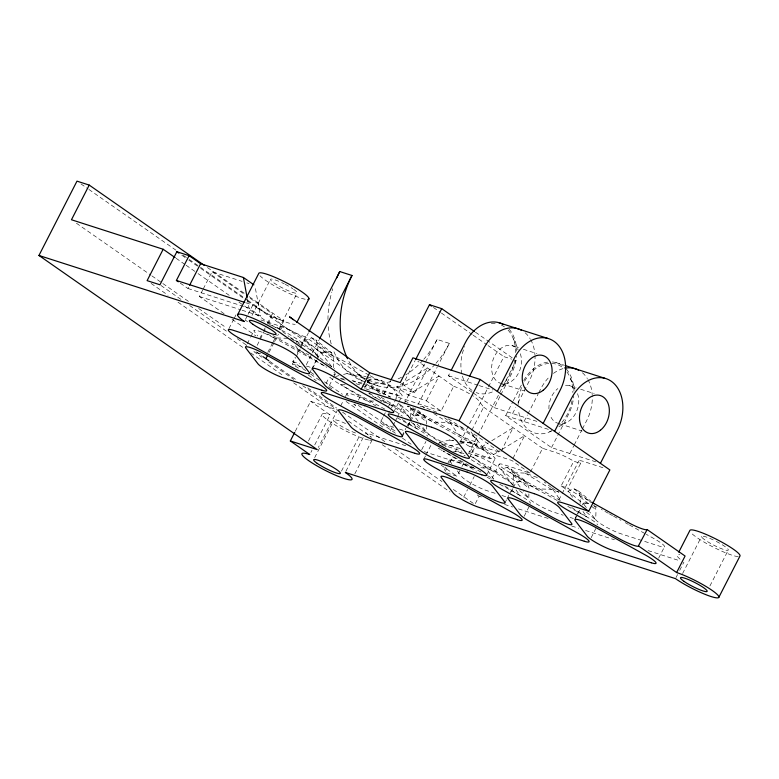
<?xml version="1.0" encoding="UTF-8"?>
<svg xmlns="http://www.w3.org/2000/svg" width="779" height="779" viewBox="0 0 779 779"><rect width="100%" height="100%" fill="white"/><g stroke="black" fill="none" stroke-linecap="round" stroke-linejoin="round"><path stroke-width="0.58" stroke-dasharray="3.9 2.92" d="M260.907 319.955L280.236 326.167A17.119 2.561 27.1 0 1 305.572 340.219L311.571 337.794L315.807 339.78L317.881 346.003L317.598 355.867A17.119 2.561 27.1 0 1 317.335 357.22M333.354 367.688L333.607 358.915L331.533 352.702L315.807 339.78M410.144 406.959L410.835 409.033L410.552 418.907L398.527 403.249L414.243 416.161L418.255 421.381M426.464 425.237L426.269 431.819A17.119 2.561 27.1 0 0 451.606 445.861L461.84 449.152M426.493 424.146L426.551 421.955L424.487 415.733L415.236 408.138M513.429 486.008A17.119 2.561 27.1 0 0 513.059 485.327L513.342 475.463L511.267 469.24L507.032 467.254L501.033 469.669A17.119 2.561 27.1 0 0 475.696 455.627L468.87 453.436M528.902 493.857L528.775 498.239A17.119 2.561 27.1 0 0 554.112 512.29L563.207 515.211M580.102 503.575L580.287 496.992L578.213 490.78L573.977 488.784L567.979 491.208A17.119 2.561 27.1 0 0 562.263 486.719L561.094 485.999L573.772 461.226L580.608 463.427L567.93 488.199L568.582 488.754A17.119 2.561 27.1 0 0 576.947 494.09L590.667 501.695M594.63 505.766L596.013 509.914L595.721 519.778A17.119 2.561 27.1 0 0 621.058 533.819L659.716 546.254A17.119 2.561 27.1 0 0 653.698 538.425L646.307 534.336M180.251 283.128L187.934 288.493L189.044 286.341M224.109 313.723L199.385 296.487L202.696 290.022M203.251 288.941L212.063 271.705L242.142 281.385M228.929 328.621L233.69 319.332M234.216 318.299L236.855 313.139M245.424 319.478L247.537 315.349M248.073 314.317L252.824 305.027A28.141 4.207 27.1 0 0 295.212 324.259M252.026 315.407L270.449 279.408M245.609 346.976L246.661 344.912M247.186 343.88L250.361 337.687M250.887 336.655L254.061 330.462M259.689 338.553L263 332.097M263.555 331.017L265.211 327.784M267.411 323.48L272.368 313.781L248.647 297.227M257.148 345.35L265.746 328.534M267.898 324.327L271.667 316.965L283.897 320.899L279.593 329.313M278.814 328.894L297.237 292.904M267.762 352.429L272.601 342.974M273.137 341.923L276.36 335.613M269.144 352.283L274.052 342.692M274.598 341.621L278.415 334.162M280.596 329.906L282.777 325.641M305.757 370.687L292.777 361.641L294.988 357.327M297.188 353.023L300.499 346.558M301.045 345.487L305.456 336.869L365.332 378.643M298.396 368.204L292.437 364.046L295.738 357.59M296.283 356.509L300.139 348.982M300.694 347.911L308.396 332.857M306.313 364.747L311.814 353.997M312.369 352.916L318.971 340.014M309.429 373.521L311.016 370.424M311.542 369.392L316.303 360.102M312.554 368.506L316.78 360.249M317.306 359.216L321.006 351.991M295.27 431.323L310.617 401.321L337.521 409.978L318.329 447.477M326.109 383.395L329.283 377.202M329.274 385.683L332.974 378.458M333.5 377.425L335.087 374.329M308.445 441.031L322.146 414.243M310.899 452.404L311.989 450.262M314.735 444.906L330.082 414.905L310.617 401.321M340.676 405.878L343.315 400.718M345.428 396.589L347.006 393.492M314.677 457.643L333.87 420.144M358.408 400.114L361.164 394.729M364.475 388.273L368.331 380.727L372.002 385.508A17.119 2.561 27.1 0 0 390.357 396.784M341.475 471.129L359.567 435.782M383.541 394.476L390.737 380.415M345.866 471.363L364.504 434.935M395.44 433.26L380.21 422.656L382.976 417.271M383.521 416.2L385.732 411.887M388.487 406.502L391.243 401.117M354.834 473.817L372.381 439.541M395.771 398.4L415.139 360.55M391.467 408.03L396.754 397.709M393.58 412.383L398.332 403.094M398.867 402.061L402.032 395.868M390.328 430.875L392.528 426.58M393.083 425.5L394.729 422.276M395.284 421.196L396.93 417.972M397.485 416.901L403.532 405.07M404.087 403.989L425.003 363.121M425.548 362.05L437.107 339.459L449.337 343.393L437.779 365.984M396.569 386.929L414.915 392.83L427.593 368.058L396.569 386.929L408.03 394.914L426.366 400.815L441.041 411.059L453.719 386.287L417.807 361.232M402.003 435.889L405.859 428.362M406.404 427.281L409.16 421.906M409.705 420.835L415.762 409.004M417.963 404.7L437.223 367.055M402.383 436.561L403.97 433.465M408.196 425.207L409.783 422.111M408.147 426.376L410.26 422.247M410.786 421.215L413.961 415.022M426.366 400.815L439.044 376.043L408.03 394.914M472.337 392.373L448.431 375.702L450.067 372.508M421.702 449.746L425.928 441.489M423.864 459.113L425.451 456.017M425.977 454.985L431.264 444.663M466.777 381.603L468.958 377.338M444.234 470.234L445.822 467.137M447.935 463.008L449.522 459.912M446.961 467.936L444.751 472.259L456.971 476.193L459.737 470.789M449.726 462.531L453.047 456.056M455.257 451.732L458.023 446.328M460.233 442.005L487.878 387.981M488.433 386.9L503.916 356.646L511.696 359.148M409.832 406.219L407.495 406.132L458.169 434.224A17.119 2.561 27.1 0 0 477.498 440.437L470.954 431.926L483.632 407.154L478.15 400.007A17.119 2.561 27.1 0 0 472.434 395.528M461.957 466.465L464.167 462.151M468.588 453.505L477.43 436.211M477.985 435.13L516.136 360.58L512.806 359.508M473.33 393.074L494.246 407.66L500.245 395.936M500.79 394.875L511.151 374.631A37.528 27.362 -72.2 0 0 516.535 355.974M469.328 458.091L477.78 441.576M463.7 497.109L467.575 489.533M469.795 485.21L474.226 476.553M595.886 461.879L551.503 447.604L505.698 415.645L512.786 401.798M513.332 400.727L522.602 382.616M512.582 413.561L515.854 407.164M518.035 402.899L529.486 380.522A37.528 27.362 -72.2 0 0 535.017 355.935M486.534 475.414L494.986 458.899M500.994 451.421L513.127 427.729L489.348 442.199M481.422 496.973L479.104 496.233L474.878 504.49L452.979 489.212M491.87 478.579L499.261 464.128M524.033 421.546L527.305 415.158M527.85 414.087L538.211 393.843M538.756 392.782L540.938 388.517A37.528 27.362 -72.2 0 1 549.964 376.306M513.001 458.334L524.579 435.714L500.8 450.184M504.899 502.981L506.477 499.884M507.012 498.852L509.115 494.723M509.651 493.691L512.29 488.53M511.18 491.773L512.767 488.676M513.293 487.644L516.467 481.451M557.199 500.507L536.079 488.803L510.002 472.561A17.119 2.561 27.1 0 1 503.994 464.732L529.934 473.077L542.612 448.305L555.32 452.385A17.119 2.561 27.1 0 1 572.682 460.555L573.772 461.226M551.503 447.604L568.407 414.574A37.528 27.362 -72.2 0 0 573.792 395.917M524.209 516.175L528.96 506.886M569.848 453.505L573.665 446.046M574.211 444.984L581.845 430.066M582.39 428.995L586.753 420.475A37.528 27.362 -72.2 0 0 592.274 395.888M558.835 500.06L561.552 494.772M562.087 493.711L578.885 460.886M575.009 518.327L576.071 516.263M576.596 515.231L579.235 510.07M574.96 519.496L579.712 510.206M582.351 505.045L583.413 502.981M591.154 537.705L595.906 528.415M658.625 558.212L664.438 546.858M675.987 577.599L677.574 574.503M679.687 570.374L683.913 562.117M682.579 573.548L701.538 536.497M709.912 585.983L728.326 549.984M529.934 473.077L511.9 460.496L493.555 454.595L482.104 446.601L488.306 442.823M493.555 454.595L499.758 450.817M501.598 386.764L508.814 382.742M549.584 431.887L551.639 430.738M558.855 426.717L566.07 422.685M331.533 352.702L327.297 350.706L321.289 353.13L305.572 340.219L317.598 355.867L328.689 364.991M424.487 415.733L420.251 413.746L414.243 416.161A17.119 2.561 27.1 0 1 433.572 422.384L484.246 450.466A17.119 2.561 27.1 0 1 490.254 458.295L475.696 455.627L469.649 446.523L460.593 441.157L458.354 440.924M513.342 475.463L529.068 488.375L526.994 482.152L522.758 480.166L516.75 482.591L501.033 469.669L513.059 485.327M592.877 503.195L589.703 501.705L583.695 504.12L567.979 491.208L573.987 499.037M335.652 376.481L339.021 375.614M343.51 374.456L346.869 373.579L358.087 374.728L366.13 376.744M362.021 381.963L358.652 382.83L352.916 381.389M367.63 380.512C379.529 377.221 392.538 383.911 397.309 395.265L373.19 389.208L355 383.356M439.288 442.618L449.376 440.008L453.865 440.466M459.454 443.835L451.606 445.861L438.168 443.397M460.574 443.543C472.483 440.252 485.492 446.951 490.254 458.295L466.387 450.613M287.694 338.31L273.672 337.813A17.119 2.561 27.1 0 0 254.343 331.591L257.693 335.944M345.224 384.768L340.55 384.602A17.119 2.561 27.1 0 1 329.721 376.627M373.638 401.088L366.627 400.844A17.119 2.561 27.1 0 0 347.298 394.632L349.304 397.241M420.348 406.589L422.685 406.667L439.064 413.172M444.566 417.748L449.259 421.4L458.169 434.224L484.246 450.466C474.762 431.946 454.42 420.202 433.572 422.384L407.495 406.132M453.573 451.392L458.247 451.557L464.878 453.982M473.807 467.429L469.133 467.273A17.119 2.561 27.1 0 0 449.804 461.051L451.81 463.661M480.818 467.682C492.883 468.666 504.441 475.453 512.27 484.509M537.354 477.537L525.192 473.096L510.002 472.561L560.676 500.644L551.775 487.82L544.258 481.987M559.01 492.162L551.269 489.339L536.079 488.803A17.119 2.561 27.1 0 0 516.75 482.591L520.761 487.81M460.593 441.157L475.161 443.826M449.376 440.008L453.855 440.826M459.464 441.859L463.943 442.676M469.649 446.523L484.207 449.191M367.279 377.036L382.207 380.785M346.869 373.579L370.989 379.646M368.292 380.395L391.262 386.16M340.277 378.214L343.724 379.081M512.046 345.623L518.833 347.814M523.371 349.265L536.955 353.637M555.904 362.556L563.928 365.137M569.303 385.576L576.1 387.757M580.628 389.218L594.211 393.59M246.768 282.874L249.076 283.614M502.26 383.833L524.9 391.116M245.872 302.797L252.824 305.027M187.934 288.493L249.076 308.163L260.527 316.147L255.084 286.653M448.431 375.702L478.102 385.245M479.231 385.605L492.815 389.977M199.385 296.487L240.915 309.838M242.074 310.217L260.527 316.147M305.456 336.869L304.385 336.518A17.119 2.561 27.1 0 1 279.048 322.477L272.368 313.781M559.517 423.786L582.156 431.069M494.246 407.66L538.63 421.936M505.698 415.645L550.081 429.92M367.445 382.46L378.565 386.033M292.777 361.641L299.623 363.842M306.468 366.042L311.035 367.513M362.069 383.93L358.652 382.83A17.119 2.561 27.1 0 1 351.68 380.055M363.199 384.29L397.309 395.265A17.119 2.561 27.1 0 0 391.292 387.436L370.181 375.731M341.358 378.964L345.905 380.425M260.585 353.802L253.915 351.65L261.88 357.21M292.437 364.046L304.667 367.97M602.936 467.702L583.617 461.489A17.119 2.561 27.1 0 0 580.004 462.911L580.608 463.427M482.104 446.601L500.449 452.502L470.954 431.926M393.755 427.252L380.21 422.656M399.442 429.083L403.989 430.544M441.596 444.653L462.054 451.236M561.094 485.999L567.93 488.199M405.781 445.715L365.604 432.793A28.141 4.207 27.1 0 1 371.145 437.301M424.146 451.625L474.654 467.867M495.132 493.311L487.167 490.751A17.119 2.561 27.1 0 1 461.83 476.709L457.156 470.623M501.949 495.502L506.496 496.973M570.033 517.402L573.441 518.502M504.558 504.422L512.66 507.022M518.444 508.882L548.533 518.561M571.679 526.01L578.622 528.24M585.555 530.47L614.485 539.779M648.04 550.578L680.447 560.997M453.719 386.287L454.907 386.696A17.119 2.561 27.1 0 1 470.165 394.135M441.041 411.059L401.477 398.303A17.119 2.561 27.1 0 0 397.047 398.838M269.417 324.522C287.11 332.146 305.358 342.497 318.183 357.025M294.394 340.365L303.235 343.597M365.692 388.77L370.113 390.386M410.445 419.073C400.718 404.486 381.564 403.98 368.779 393.259M470.409 455.997L498.696 473.057M404.525 400.825L408.761 402.821M369.119 375.147L340.618 359.343A17.119 2.561 27.1 0 0 321.289 353.13L331.981 367.045M608.302 513.264L603.024 510.342A17.119 2.561 27.1 0 0 601.3 509.398M609.363 513.848L612.528 515.601M613.579 516.195L620.97 520.284M625.196 522.631L628.361 524.384M629.422 524.968L645.255 533.742M272.932 335.613L298.269 349.654L324.346 365.896A17.119 2.561 27.1 0 1 326.82 367.318M324.346 365.896L267.655 334.064M567.755 506.36L586.753 516.896A17.119 2.561 27.1 0 1 597.581 524.861M384.884 409.179L340.55 384.602L376.13 406.112M397.241 417.817L417.301 428.937A17.119 2.561 27.1 0 1 427.749 436.221M481.062 472.093L443.056 451.022L476.524 471.363M487.401 475.599L493.73 479.114L484.83 466.29L472.619 456.806M487.079 477.215L490.244 478.968M499.748 484.236L519.807 495.356A17.119 2.561 27.1 0 1 530.635 503.331M358.087 374.728L365.127 378.906M448.091 418.79L463.135 428.168M449.259 421.4L475.336 437.642M422.685 406.667L424.691 407.914M433.718 413.542L448.762 422.919M551.775 487.82L558.796 492.192M525.192 473.096L551.269 489.339M571.708 507.519L586.753 516.896L581.962 509.992M290.372 337.453L315.446 353.072M381.145 397.261L396.19 406.628M377.62 396.219L382.314 399.861L408.391 416.113M484.83 466.29L510.907 482.532M458.247 451.557L465.267 455.929M471.285 459.678L484.324 467.809M402.256 419.56L417.301 428.937L413.191 423.016M504.763 485.989L519.807 495.356L515.698 489.436M475.443 332.185L514.15 359.197M433.445 307.481L440.388 312.33M441.381 313.022L472.152 334.493M473.145 335.184L487.041 344.873M488.034 345.564L503.916 356.646M483.632 407.154L542.612 448.305M402.198 383.959L414.915 392.83M207.409 267.538L244.168 293.186M249.134 296.643L283.897 320.899M212.063 271.705L244.694 294.472M80.958 183.912L87.91 188.761M88.903 189.463L176.307 250.439M183.26 255.288L188.236 258.755M189.229 259.446L246.836 299.642M247.829 300.334L271.667 316.965M181.799 255.191L187.739 259.339M188.732 260.03L199.619 267.625M200.612 268.317L246.154 300.09M247.138 300.772L365.127 383.093M366.12 383.784L381.992 394.865M176.122 258.297L185.09 264.558M186.093 265.249L197.058 272.903M198.051 273.595L229.941 295.845M238.91 302.106L277.782 329.225M290.733 338.261L296.711 342.429M297.714 343.13L301.697 345.905M328.602 364.679L334.59 368.857M369.47 393.191L381.428 401.536M395.381 411.263L402.353 416.132M411.322 422.393L446.201 446.727M310.626 372.128L315.592 375.595M324.531 381.837L342.409 394.31M358.301 405.392L397.037 432.423M232.015 319.244L255.736 335.798M310.743 374.173L319.721 380.434M328.709 386.705L332.701 389.49M353.656 404.106L355.652 405.499L354.484 403.98M402.392 438.11L412.315 445.033M441.099 465.112L456.971 476.193M308.328 375.127L316.274 380.678M346.071 401.467L384.807 428.489M477.137 494.86L479.104 496.233M76.43 223.222L150.922 275.201M151.915 275.893L161.847 282.826M162.84 283.517L190.66 302.914M198.606 308.465L226.416 327.862M160.941 285.465L181.731 299.964M189.648 305.495L228.257 332.429M237.167 338.641L247.07 345.555M255.979 351.767L261.919 355.906M269.855 361.446L297.724 380.892M307.676 387.835L336.538 407.972M342.507 412.14L385.303 441.995M395.255 448.938L442.034 481.578M268.843 362.069L293.732 379.422M302.68 385.673L336.518 409.287M151.097 283.42L168.04 295.241M178.002 302.194L244.781 348.778M250.76 352.955L283.644 375.897M293.615 382.849L338.456 414.136M348.427 421.088L371.349 437.087M382.314 444.731L450.077 492.016M277.158 327.355L289.369 336.83M578.213 490.78L591.164 501.413M573.977 488.784L589.703 501.705M580.287 496.992L590.463 505.357M591.388 506.116L596.013 509.914M586.48 512.183L595.721 519.778L589.713 511.949M511.267 469.24L526.994 482.152M507.032 467.254L522.758 480.166M519.535 490.643L528.775 498.239L523.43 491.286M412.851 407.66L420.251 413.746M410.835 409.033L426.551 421.955M417.018 424.224L426.269 431.819L420.261 423.99M311.571 337.794L327.297 350.706M317.881 346.003L333.607 358.915M586.373 507.596L583.695 504.12A17.119 2.561 27.1 0 1 590.239 504.315M382.314 399.861L384.368 402.821M295.533 345.71L298.269 349.654A17.119 2.561 27.1 0 0 308.708 354.737M367.143 380.103L373.19 389.208A17.119 2.561 27.1 0 1 390.542 397.378M570.569 378.789L575.554 389.422M513.312 338.836L517.792 348.408M247.333 298.717L249.076 308.163M305.183 299.253A28.141 4.207 27.1 0 1 280.829 289.34A28.141 4.207 27.1 0 1 259.962 275.737M738.258 556.596A28.141 4.207 27.1 0 1 714.109 547.54A28.141 4.207 27.1 0 1 691.051 532.826M716.242 541.386A15.015 2.249 27.1 0 1 727.138 550.344A15.015 2.249 27.1 0 1 705.774 540.519A15.015 2.249 27.1 0 1 708.617 537.88M709.669 538.308A15.015 2.249 27.1 0 1 715.375 540.947M293.625 289.301A15.015 2.249 27.1 0 1 291.171 291.901A15.015 2.249 27.1 0 1 271.52 281.015A15.015 2.249 27.1 0 1 280.8 282.193M281.657 282.582A15.015 2.249 27.1 0 1 284.286 283.858M285.153 284.306A15.015 2.249 27.1 0 1 292.787 288.736M371.31 440.223A28.141 4.207 27.1 0 1 369.674 440.174M368.603 439.999A28.141 4.207 27.1 0 1 331.318 422.608A28.141 4.207 27.1 0 1 330.082 414.905M355.536 432.988A15.015 2.249 27.1 0 1 334.668 421.488A15.015 2.249 27.1 0 1 346.83 424.166M437.107 339.459A79.75 58.133 -72.2 0 1 423.795 359.294M422.987 360.21A79.75 58.133 -72.2 0 1 405.693 374.865M401.584 377.192A79.75 58.133 -72.2 0 1 397.456 379.149M390.707 381.554A79.75 58.133 -72.2 0 1 367.464 382.372M365.215 381.788A79.75 58.133 -72.2 0 1 332.993 349.323M331.202 343.919A79.75 58.133 -72.2 0 1 328.183 326.567M327.949 319.517A79.75 58.133 -72.2 0 1 331.796 292.047M332.127 290.879A79.75 58.133 -72.2 0 1 332.789 288.668M449.337 343.393A79.75 58.133 -72.2 0 1 436.026 363.228M435.218 364.144A79.75 58.133 -72.2 0 1 366.714 380.941M364.747 379.636A79.75 58.133 -72.2 0 1 348.583 360.784M520.284 353.724A19.699 14.363 -72.2 0 1 506.214 383.56A19.699 14.363 -72.2 0 1 493.204 359.294A19.699 14.363 -72.2 0 1 518.269 349.966M565.515 385.284A19.699 14.363 -72.2 0 1 574.902 389.13M577.541 393.668A19.699 14.363 -72.2 0 1 569.819 420.436A19.699 14.363 -72.2 0 1 550.149 415.324M548.913 408.887A19.699 14.363 -72.2 0 1 557.871 388.555M525.143 332.799A37.528 27.362 -72.2 0 1 530.1 338.641M530.684 339.634A37.528 27.362 -72.2 0 1 534.949 354.766M582.41 372.742A37.528 27.362 -72.2 0 1 587.356 378.584M587.95 379.577A37.528 27.362 -72.2 0 1 592.206 394.719M553.441 373.394A37.528 27.362 -72.2 0 1 563.85 368.428M509.115 329.166A37.528 27.362 -72.2 0 1 516.701 351.212M501.472 325.174A36.058 26.282 -72.2 0 1 504.48 326.907M508.064 330.062A36.058 26.282 -72.2 0 1 515.591 352.644M514.792 360.687A36.058 26.282 -72.2 0 1 502.358 384.972M492.318 391.944A36.058 26.282 -72.2 0 1 476.076 392.567M472.006 390.386A36.058 26.282 -72.2 0 1 462.113 375.069M461.83 373.881A36.058 26.282 -72.2 0 1 464.751 346.47M491.306 323.489A36.058 26.282 -72.2 0 1 497.119 323.762M552.36 361.962A37.528 27.362 -72.2 0 1 565.632 368.311M566.372 369.119A37.528 27.362 -72.2 0 1 573.967 391.165M523.751 380.503A37.528 27.362 -72.2 0 1 548.689 362.001M524.608 381.213A36.058 26.282 -72.2 0 1 563.597 368.311M566.888 371.914A36.058 26.282 -72.2 0 1 572.847 392.597M572.049 400.63A36.058 26.282 -72.2 0 1 559.614 424.925M551.581 430.933A36.058 26.282 -72.2 0 1 518.463 410.182M518.162 404.593A36.058 26.282 -72.2 0 1 522.018 386.423M247.595 321.561A17.119 2.561 27.1 0 1 245.122 320.15M333.967 372.304A17.119 2.561 27.1 0 1 333.548 374.514M593.413 505.6A17.119 2.561 27.1 0 1 597.756 507.596M442.209 450.554A17.119 2.561 27.1 0 1 440.583 449.61M439.804 449.142A17.119 2.561 27.1 0 1 438.324 448.217M680.096 559.215A28.141 4.207 27.1 0 1 679.843 554.736"/><path stroke-width="1.17" d="M294.715 432.394L290.333 440.963L317.238 449.619L38.95 255.463L76.985 181.147L89.215 185.081L204.429 265.464M89.215 185.081L71.464 219.756L163.171 249.261L175.129 257.606M163.171 249.261L147.114 280.644L159.948 284.773L176.852 251.734L189.083 255.668L200.612 263.721L243.408 277.49L253.905 284.812M178.323 281.784L176.405 280.45L189.083 255.668M189.589 285.26L200.612 263.721M237.595 314.804L258.725 273.507A28.141 4.207 27.1 0 1 287.938 283.537A28.141 4.207 27.1 0 1 307.89 299.487M265.873 358.671L267.509 355.477M296.828 322.496L308.961 298.805M308.942 331.776L339.761 271.55L351.991 275.484A79.75 58.133 -72.2 0 0 347.531 358.691M319.526 338.933L351.991 275.484M38.95 255.463L244.372 321.542A28.141 4.207 27.1 0 1 245.531 315.456A28.141 4.207 27.1 0 1 281.053 333.344L361.222 389.276L369.674 372.761L400.24 382.586L412.919 357.814L480.166 379.451L609.869 469.932L588.739 511.228L562.487 502.776A17.119 2.561 27.1 0 0 558.874 504.208L560.13 505.269A17.119 2.561 27.1 0 0 568.495 510.605L619.169 538.698A17.119 2.561 27.1 0 0 638.235 546.264L647.154 529.564L685.082 556.031L676.63 572.546A28.141 4.207 27.1 0 1 712.142 590.424A28.141 4.207 27.1 0 1 710.984 596.51A28.141 4.207 27.1 0 1 675.461 578.631L345.321 472.434A28.141 4.207 27.1 0 1 344.152 478.51A28.141 4.207 27.1 0 1 308.64 460.632A28.141 4.207 27.1 0 1 309.799 454.547L290.333 440.963M391.292 379.334L429.472 304.716L441.703 308.65L474.45 331.494M415.694 359.47L441.703 308.65M451.158 370.376L465.336 342.663A37.528 27.362 -72.2 0 1 503.088 324.346M469.503 376.276L483.681 348.564A37.528 27.362 -72.2 0 1 521.433 330.247M361.222 389.276L459.035 420.738L480.166 379.451M497.343 391.438L514.247 358.398A37.528 27.362 -72.2 0 1 554.054 341.348A37.528 27.362 -72.2 0 1 560.062 390.357L543.158 423.396M554.609 431.381L571.513 398.351A37.528 27.362 -72.2 0 1 611.32 381.291A37.528 27.362 -72.2 0 1 617.319 430.31L600.414 463.339M678.791 552.136L689.814 530.587A28.141 4.207 27.1 0 1 715.755 538.932A28.141 4.207 27.1 0 1 740.05 555.885L718.92 597.172M647.154 529.564L646.687 529.749A17.119 2.561 27.1 0 1 627.621 522.183L592.78 502.874M498.648 322.603L547.549 338.339M565.077 365.507L604.816 378.282M176.405 280.45L244.723 302.418M429.472 304.716L431.459 306.098M459.035 420.738L588.739 511.228M638.702 546.089L676.63 572.546M369.674 372.761L289.506 316.829A28.141 4.207 27.1 0 1 293.323 319.731M176.852 251.734L178.829 253.117M262.903 356.597L268.862 360.755M592.089 502.173L593.939 503.692M243.408 277.49L247.118 297.539M336.83 277.782A79.75 58.133 -72.2 0 1 339.761 271.55M564.921 368.204A37.528 27.362 -72.2 0 1 578.69 370.2M271.783 342.682L233.135 330.257A17.119 2.561 27.1 0 0 239.143 338.086L289.817 366.169A17.119 2.561 27.1 0 0 309.146 372.381L297.12 356.733A17.119 2.561 27.1 0 0 271.783 342.682M321.912 390.24L283.254 377.815A17.119 2.561 27.1 0 1 257.917 363.764L245.891 348.116A17.119 2.561 27.1 0 1 265.22 354.328L315.894 382.421A17.119 2.561 27.1 0 1 321.912 390.24M388.857 411.779L350.199 399.345A17.119 2.561 27.1 0 1 324.862 385.303L312.837 369.645A17.119 2.561 27.1 0 1 332.166 375.868L382.84 403.95A17.119 2.561 27.1 0 1 388.857 411.779M364.738 405.723L326.08 393.288A17.119 2.561 27.1 0 0 332.097 401.117L382.771 429.2A17.119 2.561 27.1 0 0 402.1 435.422L390.075 419.764A17.119 2.561 27.1 0 0 364.738 405.723M431.683 427.252L393.025 414.817A17.119 2.561 27.1 0 0 399.043 422.646L449.717 450.739A17.119 2.561 27.1 0 0 469.046 456.952L457.02 441.303A17.119 2.561 27.1 0 0 431.683 427.252M414.856 453.281L376.208 440.846A17.119 2.561 27.1 0 1 350.871 426.804L338.846 411.146A17.119 2.561 27.1 0 1 358.174 417.359L408.848 445.452A17.119 2.561 27.1 0 1 414.856 453.281M481.802 474.81L443.154 462.375A17.119 2.561 27.1 0 1 417.817 448.334L405.791 432.676A17.119 2.561 27.1 0 1 425.12 438.898L475.794 466.981A17.119 2.561 27.1 0 1 481.802 474.81M467.244 472.142L428.596 459.707A17.119 2.561 27.1 0 0 434.604 467.536L485.278 495.629A17.119 2.561 27.1 0 0 504.607 501.842L492.581 486.184A17.119 2.561 27.1 0 0 467.244 472.142M534.19 493.682L495.541 481.247A17.119 2.561 27.1 0 0 501.549 489.076L552.223 517.159A17.119 2.561 27.1 0 0 571.552 523.381L559.526 507.723A17.119 2.561 27.1 0 0 534.19 493.682M517.373 519.7L478.715 507.265A17.119 2.561 27.1 0 1 453.378 493.224L441.352 477.566A17.119 2.561 27.1 0 1 460.681 483.788L511.355 511.871A17.119 2.561 27.1 0 1 517.373 519.7M584.318 541.239L545.66 528.805A17.119 2.561 27.1 0 1 520.323 514.763L508.298 499.105A17.119 2.561 27.1 0 1 527.626 505.318L578.3 533.411A17.119 2.561 27.1 0 1 584.318 541.239M651.263 562.769L612.606 550.334A17.119 2.561 27.1 0 1 587.269 536.293L575.253 520.635A17.119 2.561 27.1 0 1 594.572 526.857L645.246 554.94A17.119 2.561 27.1 0 1 651.263 562.769M317.199 463.378A15.015 2.249 27.1 0 0 339.8 473.642A15.015 2.249 27.1 0 0 323.937 462.57A15.015 2.249 27.1 0 0 317.199 463.378M684.02 581.377A15.015 2.249 27.1 0 0 706.631 591.641A15.015 2.249 27.1 0 0 690.759 580.569A15.015 2.249 27.1 0 0 684.02 581.377M252.932 324.298A15.015 2.249 27.1 0 0 275.542 334.551A15.015 2.249 27.1 0 0 259.67 323.48A15.015 2.249 27.1 0 0 252.932 324.298M543.129 390.318A19.699 14.363 -72.2 0 0 546.03 357.035A19.699 14.363 -72.2 0 0 522.3 375.79A19.699 14.363 -72.2 0 0 543.129 390.318M600.395 430.261A19.699 14.363 -72.2 0 0 603.287 396.988A19.699 14.363 -72.2 0 0 579.566 415.733A19.699 14.363 -72.2 0 0 600.395 430.261"/></g></svg>
